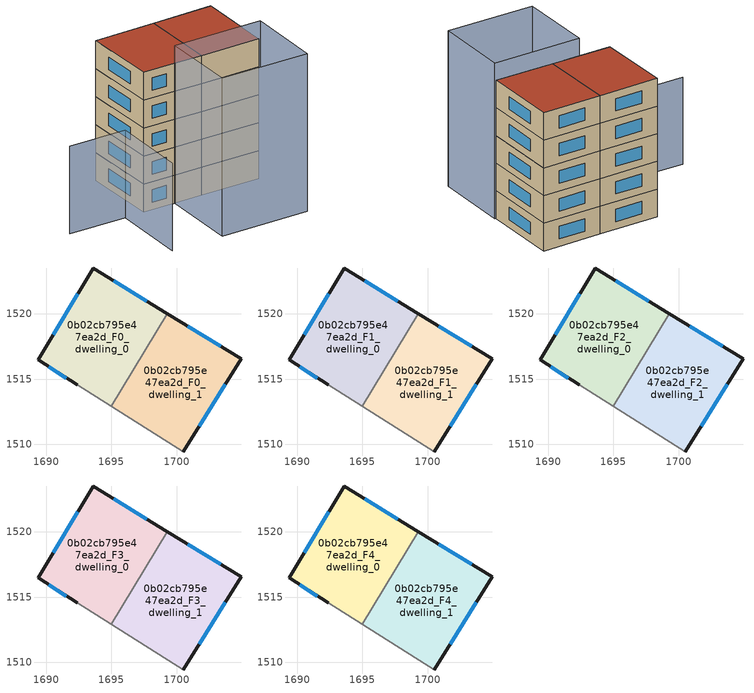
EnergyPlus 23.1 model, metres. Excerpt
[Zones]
0b02cb795e47ea2d_F0_dwelling_0
 floor ground (EU_floor_Construction): 1699.28,1519.99 1694.97,1512.93 1692.39,1514.55 1689.39,1516.46 1693.59,1523.46 z0
 wall outside (EU_wall_Construction): 1699.28,1519.99 1693.59,1523.46 1689.39,1516.46 1692.39,1514.55 z0:3
 wall adiabatic (EU_wall_Construction): 1692.39,1514.55 1694.97,1512.93 z0:3
 wall to 0b02cb795e47ea2d_F0_dwelling_1 (EU_wall_Construction): 1694.97,1512.93 1699.28,1519.99 z0:3
 window (EU_Window_Construction): 1697.71,1520.94 1695.16,1522.5 / 1690.21,1515.93 1691.56,1515.08 / 1692.44,1521.53 1690.55,1518.38 z0.83:2.17
0b02cb795e47ea2d_F0_dwelling_1
 floor ground (EU_floor_Construction): 1704.9,1516.55 1700.49,1509.45 1694.97,1512.93 1699.28,1519.99 z0
 wall outside (EU_wall_Construction): 1700.49,1509.45 1704.9,1516.55 1699.28,1519.99 z0:3
 wall adiabatic (EU_wall_Construction): 1694.97,1512.93 1700.49,1509.45 z0:3
 window (EU_Window_Construction): 1703.35,1517.5 1700.83,1519.04 / 1701.71,1511.4 1703.69,1514.6 z0.83:2.17
0b02cb795e47ea2d_F1_dwelling_0
 floor to 0b02cb795e47ea2d_F0_dwelling_0 (EU_floor_Construction): 1699.28,1519.99 1694.97,1512.93 1692.39,1514.55 1689.39,1516.46 1693.59,1523.46 z3
 wall outside (EU_wall_Construction): 1699.28,1519.99 1693.59,1523.46 1689.39,1516.46 1692.39,1514.55 z3:6
 wall adiabatic (EU_wall_Construction): 1692.39,1514.55 1694.97,1512.93 z3:6
 wall to 0b02cb795e47ea2d_F1_dwelling_1 (EU_wall_Construction): 1694.97,1512.93 1699.28,1519.99 z3:6
 window (EU_Window_Construction): 1697.71,1520.94 1695.16,1522.5 / 1690.21,1515.93 1691.56,1515.08 / 1692.44,1521.53 1690.55,1518.38 z3.83:5.17
0b02cb795e47ea2d_F1_dwelling_1
 floor to 0b02cb795e47ea2d_F0_dwelling_1 (EU_floor_Construction): 1704.9,1516.55 1700.49,1509.45 1694.97,1512.93 1699.28,1519.99 z3
 wall outside (EU_wall_Construction): 1700.49,1509.45 1704.9,1516.55 1699.28,1519.99 z3:6
 wall adiabatic (EU_wall_Construction): 1694.97,1512.93 1700.49,1509.45 z3:6
 window (EU_Window_Construction): 1703.35,1517.5 1700.83,1519.04 / 1701.71,1511.4 1703.69,1514.6 z3.83:5.17
0b02cb795e47ea2d_F2_dwelling_0
 floor to 0b02cb795e47ea2d_F1_dwelling_0 (EU_floor_Construction): 1699.28,1519.99 1694.97,1512.93 1692.39,1514.55 1689.39,1516.46 1693.59,1523.46 z6
 wall outside (EU_wall_Construction): 1699.28,1519.99 1693.59,1523.46 1689.39,1516.46 1692.39,1514.55 z6:9
 wall adiabatic (EU_wall_Construction): 1692.39,1514.55 1694.97,1512.93 z6:9
 wall to 0b02cb795e47ea2d_F2_dwelling_1 (EU_wall_Construction): 1694.97,1512.93 1699.28,1519.99 z6:9
 window (EU_Window_Construction): 1697.71,1520.94 1695.16,1522.5 / 1690.21,1515.93 1691.56,1515.08 / 1692.44,1521.53 1690.55,1518.38 z6.83:8.17
0b02cb795e47ea2d_F2_dwelling_1
 floor to 0b02cb795e47ea2d_F1_dwelling_1 (EU_floor_Construction): 1704.9,1516.55 1700.49,1509.45 1694.97,1512.93 1699.28,1519.99 z6
 wall outside (EU_wall_Construction): 1700.49,1509.45 1704.9,1516.55 1699.28,1519.99 z6:9
 wall adiabatic (EU_wall_Construction): 1694.97,1512.93 1700.49,1509.45 z6:9
 window (EU_Window_Construction): 1703.35,1517.5 1700.83,1519.04 / 1701.71,1511.4 1703.69,1514.6 z6.83:8.17
0b02cb795e47ea2d_F3_dwelling_0
 floor to 0b02cb795e47ea2d_F2_dwelling_0 (EU_floor_Construction): 1699.28,1519.99 1694.97,1512.93 1692.39,1514.55 1689.39,1516.46 1693.59,1523.46 z9
 wall outside (EU_wall_Construction): 1699.28,1519.99 1693.59,1523.46 1689.39,1516.46 1692.39,1514.55 z9:12
 wall adiabatic (EU_wall_Construction): 1692.39,1514.55 1694.97,1512.93 z9:12
 wall to 0b02cb795e47ea2d_F3_dwelling_1 (EU_wall_Construction): 1694.97,1512.93 1699.28,1519.99 z9:12
 window (EU_Window_Construction): 1697.71,1520.94 1695.16,1522.5 / 1690.21,1515.93 1691.56,1515.08 / 1692.44,1521.53 1690.55,1518.38 z9.83:11.17
0b02cb795e47ea2d_F3_dwelling_1
 floor to 0b02cb795e47ea2d_F2_dwelling_1 (EU_floor_Construction): 1704.9,1516.55 1700.49,1509.45 1694.97,1512.93 1699.28,1519.99 z9
 wall outside (EU_wall_Construction): 1700.49,1509.45 1704.9,1516.55 1699.28,1519.99 z9:12
 wall adiabatic (EU_wall_Construction): 1694.97,1512.93 1700.49,1509.45 z9:12
 window (EU_Window_Construction): 1703.35,1517.5 1700.83,1519.04 / 1701.71,1511.4 1703.69,1514.6 z9.83:11.17
0b02cb795e47ea2d_F4_dwelling_0
 floor to 0b02cb795e47ea2d_F3_dwelling_0 (EU_floor_Construction): 1699.28,1519.99 1694.97,1512.93 1692.39,1514.55 1689.39,1516.46 1693.59,1523.46 z12
 wall outside (EU_wall_Construction): 1699.28,1519.99 1693.59,1523.46 1689.39,1516.46 1692.39,1514.55 z12:15
 wall adiabatic (EU_wall_Construction): 1692.39,1514.55 1694.97,1512.93 z12:15
 wall to 0b02cb795e47ea2d_F4_dwelling_1 (EU_wall_Construction): 1694.97,1512.93 1699.28,1519.99 z12:15
 window (EU_Window_Construction): 1697.71,1520.94 1695.16,1522.5 / 1690.21,1515.93 1691.56,1515.08 / 1692.44,1521.53 1690.55,1518.38 z12.83:14.17
 roof outside (EU_roof_Construction): 1694.97,1512.93 1699.28,1519.99 1693.59,1523.46 1689.39,1516.46 1692.39,1514.55 z15
0b02cb795e47ea2d_F4_dwelling_1
 floor to 0b02cb795e47ea2d_F3_dwelling_1 (EU_floor_Construction): 1704.9,1516.55 1700.49,1509.45 1694.97,1512.93 1699.28,1519.99 z12
 wall outside (EU_wall_Construction): 1700.49,1509.45 1704.9,1516.55 1699.28,1519.99 z12:15
 wall adiabatic (EU_wall_Construction): 1694.97,1512.93 1700.49,1509.45 z12:15
 window (EU_Window_Construction): 1703.35,1517.5 1700.83,1519.04 / 1701.71,1511.4 1703.69,1514.6 z12.83:14.17
 roof outside (EU_roof_Construction): 1700.49,1509.45 1704.9,1516.55 1699.28,1519.99 1694.97,1512.93 z15
shading: 1692.39,1514.55 1700.61,1509.37 / 1700.61,1509.37 1696.19,1502.34 / 1696.19,1502.34 1687.96,1507.53 / 1687.96,1507.53 1692.39,1514.55 z0:16.9; 1682.28,1520.96 1687.59,1517.56 / 1687.59,1517.56 1683.07,1510.52 z0:9.4
[Building]
EU S2 Campaign: North Axis=0; Terrain=City; Solar Distribution=FullExterior
[Site:Location]
Lyon-Bron: Latitude=45.75; Longitude=5; Time Zone=1; Elevation=198
[SizingPeriod:WeatherFileDays]
AnnualSizingPeriod: Begin Month=1; Begin Day of Month=1; End Month=12; End Day of Month=31; Day of Week for Start Day=Monday; Use Weather File Daylight Saving Period=No; Use Weather File Rain and Snow Indicators=No
[MATERIAL]
EU_InternalMass_Material: Roughness=MediumRough; Thickness=0.1; Conductivity=1; Density=1800; Specific Heat=900; Thermal Absorptance=0.9; Solar Absorptance=0.7; Visible Absorptance=0.7
[MATERIAL:NOMASS] Roughness=MediumRough; Thermal Absorptance=0.9; Solar Absorptance=0.7; Visible Absorptance=0.7
Name | Thermal Resistance
EU_wall_NoMass | 0.87146
EU_roof_NoMass | 0.842276
EU_floor_NoMass | 0.496999
[WINDOWMATERIAL:SIMPLEGLAZINGSYSTEM]
EU_Window_SimpleGlazing: UFactor=2.2525; Solar Heat Gain Coefficient=0.76; Visible Transmittance=0.76
[CONSTRUCTION]
EU_wall_Construction: EU_wall_NoMass
EU_roof_Construction: EU_roof_NoMass
EU_floor_Construction: EU_floor_NoMass
EU_Window_Construction: EU_Window_SimpleGlazing
EU_InternalMass_Construction: EU_InternalMass_Material
[ZONE] Type=1; Multiplier=1; Ceiling Height=autocalculate; Floor Area=autocalculate; Part of Total Floor Area=Yes
Name | Volume
0b02cb795e47ea2d_F0_dwelling_0 | 163.568
0b02cb795e47ea2d_F1_dwelling_0; 0b02cb795e47ea2d_F2_dwelling_0; 0b02cb795e47ea2d_F3_dwelling_0; 0b02cb795e47ea2d_F4_dwelling_0 | 163.567
0b02cb795e47ea2d_F0_dwelling_1 | 163.582
0b02cb795e47ea2d_F1_dwelling_1; 0b02cb795e47ea2d_F2_dwelling_1; 0b02cb795e47ea2d_F3_dwelling_1; 0b02cb795e47ea2d_F4_dwelling_1 | 163.583
[INTERNALMASS] Construction=EU_InternalMass_Construction
Name | Zone or ZoneList | Surface Area
0b02cb795e47ea2d_F0_dwelling_0_EU_InternalMass | 0b02cb795e47ea2d_F0_dwelling_0 | 54.5226
0b02cb795e47ea2d_F0_dwelling_1_EU_InternalMass | 0b02cb795e47ea2d_F0_dwelling_1 | 54.5251
0b02cb795e47ea2d_F1_dwelling_0_EU_InternalMass | 0b02cb795e47ea2d_F1_dwelling_0 | 54.5226
0b02cb795e47ea2d_F1_dwelling_1_EU_InternalMass | 0b02cb795e47ea2d_F1_dwelling_1 | 54.5251
0b02cb795e47ea2d_F2_dwelling_0_EU_InternalMass | 0b02cb795e47ea2d_F2_dwelling_0 | 54.5226
0b02cb795e47ea2d_F2_dwelling_1_EU_InternalMass | 0b02cb795e47ea2d_F2_dwelling_1 | 54.5251
0b02cb795e47ea2d_F3_dwelling_0_EU_InternalMass | 0b02cb795e47ea2d_F3_dwelling_0 | 54.5226
0b02cb795e47ea2d_F3_dwelling_1_EU_InternalMass | 0b02cb795e47ea2d_F3_dwelling_1 | 54.5251
0b02cb795e47ea2d_F4_dwelling_0_EU_InternalMass | 0b02cb795e47ea2d_F4_dwelling_0 | 54.5226
0b02cb795e47ea2d_F4_dwelling_1_EU_InternalMass | 0b02cb795e47ea2d_F4_dwelling_1 | 54.5251
[OTHEREQUIPMENT] Fuel Type=Electricity; Design Level Calculation Method=Watts/Area; Power per Zone Floor Area=1; Fraction Latent=0; Fraction Radiant=0; Fraction Lost=0; Carbon Dioxide Generation Rate=0; EndUse Subcategory=EU_Step8_InternalGains
Name | Zone or ZoneList or Space or SpaceList | Schedule
EU_Step8_InternalGain_0b02cb795e47ea2d_F0_dwelling_0_f000 | 0b02cb795e47ea2d_F0_dwelling_0 | EU_Step8_GainSchedule_0b02cb795e47ea2d_F0_dwelling_0_f000
EU_Step8_InternalGain_0b02cb795e47ea2d_F0_dwelling_1_f000 | 0b02cb795e47ea2d_F0_dwelling_1 | EU_Step8_GainSchedule_0b02cb795e47ea2d_F0_dwelling_1_f000
EU_Step8_InternalGain_0b02cb795e47ea2d_F1_dwelling_0_f000 | 0b02cb795e47ea2d_F1_dwelling_0 | EU_Step8_GainSchedule_0b02cb795e47ea2d_F1_dwelling_0_f000
EU_Step8_InternalGain_0b02cb795e47ea2d_F1_dwelling_1_f000 | 0b02cb795e47ea2d_F1_dwelling_1 | EU_Step8_GainSchedule_0b02cb795e47ea2d_F1_dwelling_1_f000
EU_Step8_InternalGain_0b02cb795e47ea2d_F2_dwelling_0_f000 | 0b02cb795e47ea2d_F2_dwelling_0 | EU_Step8_GainSchedule_0b02cb795e47ea2d_F2_dwelling_0_f000
EU_Step8_InternalGain_0b02cb795e47ea2d_F2_dwelling_1_f000 | 0b02cb795e47ea2d_F2_dwelling_1 | EU_Step8_GainSchedule_0b02cb795e47ea2d_F2_dwelling_1_f000
EU_Step8_InternalGain_0b02cb795e47ea2d_F3_dwelling_0_f000 | 0b02cb795e47ea2d_F3_dwelling_0 | EU_Step8_GainSchedule_0b02cb795e47ea2d_F3_dwelling_0_f000
EU_Step8_InternalGain_0b02cb795e47ea2d_F3_dwelling_1_f000 | 0b02cb795e47ea2d_F3_dwelling_1 | EU_Step8_GainSchedule_0b02cb795e47ea2d_F3_dwelling_1_f000
EU_Step8_InternalGain_0b02cb795e47ea2d_F4_dwelling_0_f000 | 0b02cb795e47ea2d_F4_dwelling_0 | EU_Step8_GainSchedule_0b02cb795e47ea2d_F4_dwelling_0_f000
EU_Step8_InternalGain_0b02cb795e47ea2d_F4_dwelling_1_f000 | 0b02cb795e47ea2d_F4_dwelling_1 | EU_Step8_GainSchedule_0b02cb795e47ea2d_F4_dwelling_1_f000
[ZONEVENTILATION:DESIGNFLOWRATE] Schedule=EU_AlwaysOn; Design Flow Rate Calculation Method=AirChanges/Hour; Air Changes per Hour=0.425; Ventilation Type=Natural; Fan Pressure Rise=0; Fan Total Efficiency=1; Constant Term Coefficient=1; Temperature Term Coefficient=0; Velocity Term Coefficient=0; Velocity Squared Term Coefficient=0; Minimum Indoor Temperature=-100; Maximum Indoor Temperature=100; Delta Temperature=-100; Minimum Outdoor Temperature=-100; Maximum Outdoor Temperature=100; Maximum Wind Speed=40
Name | Zone or ZoneList or Space or SpaceList
EU_ConstantAir_0b02cb795e47ea2d_F0_dwelling_0 | 0b02cb795e47ea2d_F0_dwelling_0
EU_ConstantAir_0b02cb795e47ea2d_F0_dwelling_1 | 0b02cb795e47ea2d_F0_dwelling_1
EU_ConstantAir_0b02cb795e47ea2d_F1_dwelling_0 | 0b02cb795e47ea2d_F1_dwelling_0
EU_ConstantAir_0b02cb795e47ea2d_F1_dwelling_1 | 0b02cb795e47ea2d_F1_dwelling_1
EU_ConstantAir_0b02cb795e47ea2d_F2_dwelling_0 | 0b02cb795e47ea2d_F2_dwelling_0
EU_ConstantAir_0b02cb795e47ea2d_F2_dwelling_1 | 0b02cb795e47ea2d_F2_dwelling_1
EU_ConstantAir_0b02cb795e47ea2d_F3_dwelling_0 | 0b02cb795e47ea2d_F3_dwelling_0
EU_ConstantAir_0b02cb795e47ea2d_F3_dwelling_1 | 0b02cb795e47ea2d_F3_dwelling_1
EU_ConstantAir_0b02cb795e47ea2d_F4_dwelling_0 | 0b02cb795e47ea2d_F4_dwelling_0
EU_ConstantAir_0b02cb795e47ea2d_F4_dwelling_1 | 0b02cb795e47ea2d_F4_dwelling_1
[HVACTEMPLATE:THERMOSTAT] Constant Heating Setpoint=20; Constant Cooling Setpoint=50
EU_HeatOnly_0b02cb795e47ea2d_F0_dwelling_0; EU_HeatOnly_0b02cb795e47ea2d_F0_dwelling_1; EU_HeatOnly_0b02cb795e47ea2d_F1_dwelling_0; EU_HeatOnly_0b02cb795e47ea2d_F1_dwelling_1; EU_HeatOnly_0b02cb795e47ea2d_F2_dwelling_0; EU_HeatOnly_0b02cb795e47ea2d_F2_dwelling_1; EU_HeatOnly_0b02cb795e47ea2d_F3_dwelling_0; EU_HeatOnly_0b02cb795e47ea2d_F3_dwelling_1; EU_HeatOnly_0b02cb795e47ea2d_F4_dwelling_0; EU_HeatOnly_0b02cb795e47ea2d_F4_dwelling_1
[HVACTEMPLATE:ZONE:IDEALLOADSAIRSYSTEM] System Availability Schedule=EU_AlwaysOn; Maximum Heating Supply Air Temperature=50; Minimum Cooling Supply Air Temperature=13; Maximum Heating Supply Air Humidity Ratio=0.0156; Minimum Cooling Supply Air Humidity Ratio=0.0077; Heating Limit=NoLimit; Cooling Limit=NoLimit; Heating Availability Schedule=EU_AlwaysOn; Cooling Availability Schedule=EU_CoolingOff; Dehumidification Control Type=ConstantSensibleHeatRatio; Cooling Sensible Heat Ratio=0.7; Dehumidification Setpoint=60; Humidification Control Type=None; Humidification Setpoint=30; Outdoor Air Method=None; Outdoor Air Flow Rate per Person=0.00944; Outdoor Air Flow Rate per Zone Floor Area=0; Outdoor Air Flow Rate per Zone=0; Demand Controlled Ventilation Type=None; Outdoor Air Economizer Type=NoEconomizer; Heat Recovery Type=None; Sensible Heat Recovery Effectiveness=0.7; Latent Heat Recovery Effectiveness=0.65
Name | Template Thermostat
0b02cb795e47ea2d_F0_dwelling_0 | EU_HeatOnly_0b02cb795e47ea2d_F0_dwelling_0
0b02cb795e47ea2d_F0_dwelling_1 | EU_HeatOnly_0b02cb795e47ea2d_F0_dwelling_1
0b02cb795e47ea2d_F1_dwelling_0 | EU_HeatOnly_0b02cb795e47ea2d_F1_dwelling_0
0b02cb795e47ea2d_F1_dwelling_1 | EU_HeatOnly_0b02cb795e47ea2d_F1_dwelling_1
0b02cb795e47ea2d_F2_dwelling_0 | EU_HeatOnly_0b02cb795e47ea2d_F2_dwelling_0
0b02cb795e47ea2d_F2_dwelling_1 | EU_HeatOnly_0b02cb795e47ea2d_F2_dwelling_1
0b02cb795e47ea2d_F3_dwelling_0 | EU_HeatOnly_0b02cb795e47ea2d_F3_dwelling_0
0b02cb795e47ea2d_F3_dwelling_1 | EU_HeatOnly_0b02cb795e47ea2d_F3_dwelling_1
0b02cb795e47ea2d_F4_dwelling_0 | EU_HeatOnly_0b02cb795e47ea2d_F4_dwelling_0
0b02cb795e47ea2d_F4_dwelling_1 | EU_HeatOnly_0b02cb795e47ea2d_F4_dwelling_1
[SIZING:ZONE] Zone Cooling Design Supply Air Temperature Input Method=SupplyAirTemperature; Zone Cooling Design Supply Air Temperature=13; Zone Heating Design Supply Air Temperature Input Method=SupplyAirTemperature; Zone Heating Design Supply Air Temperature=50; Zone Cooling Design Supply Air Humidity Ratio=0.008; Zone Heating Design Supply Air Humidity Ratio=0.008; Cooling Design Air Flow Method=DesignDay; Cooling Design Air Flow Rate=0; Cooling Minimum Air Flow per Zone Floor Area=0.000762; Cooling Minimum Air Flow=0; Cooling Minimum Air Flow Fraction=0.2; Heating Design Air Flow Method=DesignDay; Heating Design Air Flow Rate=0; Heating Maximum Air Flow per Zone Floor Area=0.002032; Heating Maximum Air Flow=0.141576; Heating Maximum Air Flow Fraction=0.3; Account for Dedicated Outdoor Air System=No; Dedicated Outdoor Air System Control Strategy=NeutralSupplyAir; Dedicated Outdoor Air Low Setpoint Temperature for Design=autosize; Dedicated Outdoor Air High Setpoint Temperature for Design=autosize; Zone Load Sizing Method=Sensible Load Only No Latent Load; Zone Latent Cooling Design Supply Air Humidity Ratio Input Method=HumidityRatioDifference; Zone Cooling Design Supply Air Humidity Ratio Difference=0.005; Zone Latent Heating Design Supply Air Humidity Ratio Input Method=HumidityRatioDifference; Zone Humidification Design Supply Air Humidity Ratio Difference=0.005
0b02cb795e47ea2d_F0_dwelling_0; 0b02cb795e47ea2d_F0_dwelling_1; 0b02cb795e47ea2d_F1_dwelling_0; 0b02cb795e47ea2d_F1_dwelling_1; 0b02cb795e47ea2d_F2_dwelling_0; 0b02cb795e47ea2d_F2_dwelling_1; 0b02cb795e47ea2d_F3_dwelling_0; 0b02cb795e47ea2d_F3_dwelling_1; 0b02cb795e47ea2d_F4_dwelling_0; 0b02cb795e47ea2d_F4_dwelling_1
[SCHEDULE:CONSTANT]
Name | Hourly Value
EU_AlwaysOn | 1
EU_CoolingOff | 0
[SCHEDULE:FILE] Column Number=1; Rows to Skip at Top=0; Number of Hours of Data=8760; Column Separator=Comma; Interpolate to Timestep=No; Minutes per Item=60; Adjust Schedule for Daylight Savings=Yes
Name | File
EU_Step8_GainSchedule_0b02cb795e47ea2d_F0_dwelling_0_f000 | ../../schedules/0b02cb795e47ea2d/0b02cb795e47ea2d_F0_dwelling_0_f000_gain.csv
EU_Step8_GainSchedule_0b02cb795e47ea2d_F0_dwelling_1_f000 | ../../schedules/0b02cb795e47ea2d/0b02cb795e47ea2d_F0_dwelling_1_f000_gain.csv
EU_Step8_GainSchedule_0b02cb795e47ea2d_F1_dwelling_0_f000 | ../../schedules/0b02cb795e47ea2d/0b02cb795e47ea2d_F1_dwelling_0_f000_gain.csv
EU_Step8_GainSchedule_0b02cb795e47ea2d_F1_dwelling_1_f000 | ../../schedules/0b02cb795e47ea2d/0b02cb795e47ea2d_F1_dwelling_1_f000_gain.csv
EU_Step8_GainSchedule_0b02cb795e47ea2d_F2_dwelling_0_f000 | ../../schedules/0b02cb795e47ea2d/0b02cb795e47ea2d_F2_dwelling_0_f000_gain.csv
EU_Step8_GainSchedule_0b02cb795e47ea2d_F2_dwelling_1_f000 | ../../schedules/0b02cb795e47ea2d/0b02cb795e47ea2d_F2_dwelling_1_f000_gain.csv
EU_Step8_GainSchedule_0b02cb795e47ea2d_F3_dwelling_0_f000 | ../../schedules/0b02cb795e47ea2d/0b02cb795e47ea2d_F3_dwelling_0_f000_gain.csv
EU_Step8_GainSchedule_0b02cb795e47ea2d_F3_dwelling_1_f000 | ../../schedules/0b02cb795e47ea2d/0b02cb795e47ea2d_F3_dwelling_1_f000_gain.csv
EU_Step8_GainSchedule_0b02cb795e47ea2d_F4_dwelling_0_f000 | ../../schedules/0b02cb795e47ea2d/0b02cb795e47ea2d_F4_dwelling_0_f000_gain.csv
EU_Step8_GainSchedule_0b02cb795e47ea2d_F4_dwelling_1_f000 | ../../schedules/0b02cb795e47ea2d/0b02cb795e47ea2d_F4_dwelling_1_f000_gain.csv
